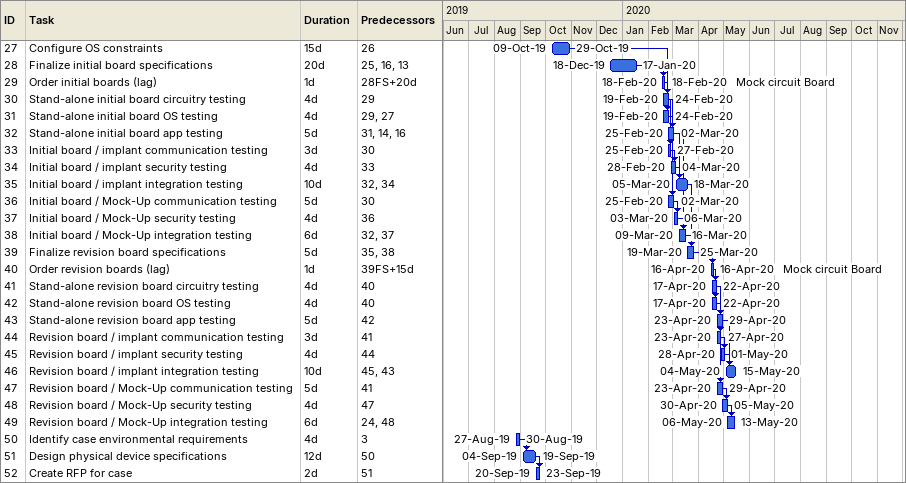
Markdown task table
| ID | Task | Duration | Start | Finish | Predecessors | Resources |
|---|---|---|---|---|---|---|
| 27 | Configure OS constraints | 15d | 2019-10-09 | 2019-10-29 | 26 |  |
| 28 | Finalize initial board specifications | 20d | 2019-12-18 | 2020-01-17 | 25, 16, 13 |  |
| 29 | Order initial boards (lag) | 1d | 2020-02-18 | 2020-02-18 | 28FS+20d | Mock circuit Board |
| 30 | Stand-alone initial board circuitry testing | 4d | 2020-02-19 | 2020-02-24 | 29 |  |
| 31 | Stand-alone initial board OS testing | 4d | 2020-02-19 | 2020-02-24 | 29, 27 |  |
| 32 | Stand-alone initial board app testing | 5d | 2020-02-25 | 2020-03-02 | 31, 14, 16 |  |
| 33 | Initial board / implant communication testing | 3d | 2020-02-25 | 2020-02-27 | 30 |  |
| 34 | Initial board / implant security testing | 4d | 2020-02-28 | 2020-03-04 | 33 |  |
| 35 | Initial board / implant integration testing | 10d | 2020-03-05 | 2020-03-18 | 32, 34 |  |
| 36 | Initial board / Mock-Up communication testing | 5d | 2020-02-25 | 2020-03-02 | 30 |  |
| 37 | Initial board / Mock-Up security testing | 4d | 2020-03-03 | 2020-03-06 | 36 |  |
| 38 | Initial board / Mock-Up integration testing | 6d | 2020-03-09 | 2020-03-16 | 32, 37 |  |
| 39 | Finalize revision board specifications | 5d | 2020-03-19 | 2020-03-25 | 35, 38 |  |
| 40 | Order revision boards (lag) | 1d | 2020-04-16 | 2020-04-16 | 39FS+15d | Mock circuit Board |
| 41 | Stand-alone revision board circuitry testing | 4d | 2020-04-17 | 2020-04-22 | 40 |  |
| 42 | Stand-alone revision board OS testing | 4d | 2020-04-17 | 2020-04-22 | 40 |  |
| 43 | Stand-alone revision board app testing | 5d | 2020-04-23 | 2020-04-29 | 42 |  |
| 44 | Revision board / implant communication testing | 3d | 2020-04-23 | 2020-04-27 | 41 |  |
| 45 | Revision board / implant security testing | 4d | 2020-04-28 | 2020-05-01 | 44 |  |
| 46 | Revision board / implant integration testing | 10d | 2020-05-04 | 2020-05-15 | 45, 43 |  |
| 47 | Revision board / Mock-Up communication testing | 5d | 2020-04-23 | 2020-04-29 | 41 |  |
| 48 | Revision board / Mock-Up security testing | 4d | 2020-04-30 | 2020-05-05 | 47 |  |
| 49 | Revision board / Mock-Up integration testing | 6d | 2020-05-06 | 2020-05-13 | 24, 48 |  |
| 50 | Identify case environmental requirements | 4d | 2019-08-27 | 2019-08-30 | 3 |  |
| 51 | Design physical device specifications | 12d | 2019-09-04 | 2019-09-19 | 50 |  |
| 52 | Create RFP for case | 2d | 2019-09-20 | 2019-09-23 | 51 |  |
